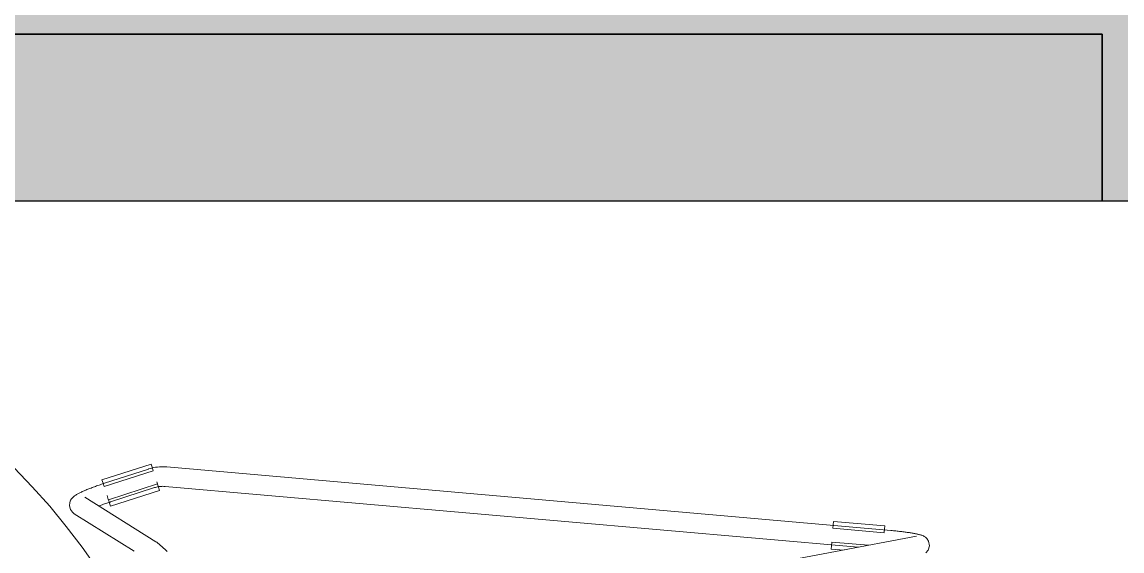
# Model space of a CAD drawing. Header units: millimetres. Extents: x 155927 to 295199, y -4084 to 97293.
# Drawn here: x 160035 to 160709, y 25741 to 26065 of the extents above; entities that cross this region are included whole.
import ezdxf

# ---------------------------------------------------------------- set-up
doc = ezdxf.new("R2010")
doc.units = ezdxf.units.MM
doc.header["$MEASUREMENT"] = 0
for name, color, linetype, lineweight in [('A-WALL-PATT', 7, 'CONTINUOUS', 9), ('I-FURN', 8, 'CONTINUOUS', 9), ('I-WALL', 7, 'CONTINUOUS', 9)]:
    doc.layers.add(name, color=color, linetype=linetype, lineweight=lineweight)

msp = doc.modelspace()

# ---------------------------------------------------------------- hatches: boundary and pattern name
at = {"layer": 'A-WALL-PATT'}
for points in [[(160738.49, 25955.61), (160766.66, 25955.61), (160766.66, 26793.94), (160696.66, 26793.94), (160696.66, 25955.61)], [(160696.66, 26057.61), (160696.66, 26072.61), (157247.81, 26072.61), (157247.81, 26057.61), (160138.15, 26057.61)], [(160696.66, 25955.61), (160696.66, 26057.61), (157247.81, 26057.61), (157247.81, 25955.61), (160138.15, 25955.61)]]:
    msp.add_hatch(color=256, dxfattribs=at).paths.add_polyline_path(points, flags=0)

# ---------------------------------------------------------------- linework, layer by layer
at = {"layer": 'I-FURN'}
for p, q in [((160084.17, 25784.56), (160114.18, 25794.25)), ((160114.18, 25794.25), (160114.81, 25792.3)), ((160041.47, 25780.41), (160030.34, 25791.91)), ((160085.48, 25780.52), (160115.48, 25790.21)), ((160112.55, 25791.25), (160085.73, 25782.54)), ((160112.59, 25791.27), (160112.55, 25791.25)), ((160113.68, 25791.6), (160112.59, 25791.27)), ((160114.79, 25791.88), (160113.68, 25791.6)), ((160115.9, 25792.12), (160114.79, 25791.88)), ((160114.81, 25792.3), (160115.45, 25790.33)), ((160117.03, 25792.32), (160115.9, 25792.12)), ((160118.16, 25792.47), (160117.03, 25792.32)), ((160119.3, 25792.58), (160118.16, 25792.47)), ((160120.44, 25792.63), (160119.3, 25792.58)), ((160121.58, 25792.65), (160120.44, 25792.63)), ((160122.72, 25792.62), (160121.58, 25792.65)), ((160123.86, 25792.54), (160122.72, 25792.62)), ((160567.18, 25753.59), (160123.86, 25792.54)), ((160052.13, 25768.48), (160041.47, 25780.41)), ((160078.13, 25779.88), (160078.8, 25780.13)), ((160078.8, 25780.13), (160079.49, 25780.39)), ((160079.49, 25780.39), (160080.19, 25780.64)), ((160080.19, 25780.64), (160080.9, 25780.9)), ((160080.9, 25780.9), (160081.61, 25781.15)), ((160081.61, 25781.15), (160082.34, 25781.4)), ((160082.34, 25781.4), (160083.06, 25781.65)), ((160083.06, 25781.65), (160083.8, 25781.9)), ((160083.8, 25781.9), (160084.53, 25782.15)), ((160084.8, 25782.61), (160084.17, 25784.56)), ((160084.53, 25782.15), (160085.27, 25782.39)), ((160085.44, 25780.64), (160084.8, 25782.61)), ((160085.27, 25782.39), (160085.73, 25782.54)), ((160118.09, 25782.14), (160088.08, 25772.45)), ((160116.25, 25779.84), (160116.89, 25780.03)), ((160116.89, 25780.03), (160117.53, 25780.2)), ((160117.53, 25780.2), (160118.18, 25780.34)), ((160117.68, 25783.4), (160118.06, 25782.24)), ((160118.13, 25782.02), (160118.77, 25780.05)), ((160118.18, 25780.34), (160118.83, 25780.45)), ((160118.77, 25780.05), (160119.4, 25778.1)), ((160118.83, 25780.45), (160119.48, 25780.54)), ((160119.48, 25780.54), (160120.14, 25780.6)), ((160120.14, 25780.6), (160120.81, 25780.64)), ((160120.81, 25780.64), (160121.47, 25780.65)), ((160121.47, 25780.65), (160122.13, 25780.63)), ((160122.13, 25780.63), (160122.79, 25780.59)), ((160122.79, 25780.59), (160122.81, 25780.59)), ((160122.81, 25780.58), (160547.16, 25743.3)), ((160065.53, 25773), (160066.05, 25773.63)), ((160066.05, 25773.63), (160066.52, 25774.1)), ((160066.52, 25774.1), (160066.94, 25774.46)), ((160066.94, 25774.46), (160067.35, 25774.78)), ((160067.35, 25774.78), (160067.74, 25775.05)), ((160067.74, 25775.05), (160068.12, 25775.31)), ((160068.12, 25775.31), (160068.52, 25775.55)), ((160068.52, 25775.55), (160068.91, 25775.79)), ((160068.91, 25775.79), (160069.33, 25776.02)), ((160069.33, 25776.02), (160069.75, 25776.25)), ((160069.75, 25776.25), (160070.19, 25776.48)), ((160070.19, 25776.48), (160070.65, 25776.71)), ((160070.65, 25776.71), (160071.12, 25776.94)), ((160071.12, 25776.94), (160071.61, 25777.17)), ((160071.61, 25777.17), (160072.12, 25777.41)), ((160072.12, 25777.41), (160072.65, 25777.64)), ((160072.65, 25777.64), (160073.19, 25777.88)), ((160073.19, 25777.88), (160073.76, 25778.13)), ((160117.16, 25746.75), (160073.58, 25774.05)), ((160073.76, 25778.13), (160074.33, 25778.37)), ((160074.33, 25778.37), (160074.93, 25778.62)), ((160074.93, 25778.62), (160075.54, 25778.87)), ((160075.54, 25778.87), (160076.17, 25779.12)), ((160076.17, 25779.12), (160076.81, 25779.37)), ((160076.81, 25779.37), (160077.46, 25779.62)), ((160077.46, 25779.62), (160078.13, 25779.88)), ((160087.25, 25775.03), (160088.05, 25772.55)), ((160089.39, 25768.41), (160119.4, 25778.1)), ((160089.44, 25771.13), (160116.25, 25779.84)), ((160062.3, 25756.13), (160052.13, 25768.48)), ((160064.27, 25768.73), (160064.44, 25770.71)), ((160064.86, 25766.51), (160064.27, 25768.73)), ((160064.44, 25770.71), (160064.97, 25772.09)), ((160064.97, 25772.09), (160065.53, 25773)), ((160082.46, 25768.69), (160083.08, 25768.92)), ((160083.08, 25768.92), (160083.72, 25769.16)), ((160083.72, 25769.16), (160084.37, 25769.39)), ((160084.37, 25769.39), (160085.02, 25769.63)), ((160085.02, 25769.63), (160085.69, 25769.86)), ((160085.69, 25769.86), (160086.36, 25770.1)), ((160086.36, 25770.1), (160087.04, 25770.33)), ((160087.04, 25770.33), (160087.73, 25770.56)), ((160087.73, 25770.56), (160088.42, 25770.79)), ((160088.76, 25770.36), (160088.12, 25772.33)), ((160088.42, 25770.79), (160089.11, 25771.02)), ((160089.39, 25768.41), (160088.76, 25770.36)), ((160089.11, 25771.02), (160089.44, 25771.13)), ((160066.08, 25764.78), (160064.86, 25766.51)), ((160066.08, 25764.78), (160067.2, 25763.88)), ((160067.2, 25763.88), (160103.97, 25740.85)), ((160071.98, 25743.39), (160062.3, 25756.13)), ((160531.8, 25754.93), (160563.21, 25752.17)), ((160531.81, 25755.06), (160531.99, 25757.12)), ((160531.99, 25757.12), (160532.17, 25759.16)), ((160532.17, 25759.16), (160563.58, 25756.4)), ((160563.4, 25754.36), (160563.22, 25752.3)), ((160563.58, 25756.4), (160563.4, 25754.36)), ((160567.34, 25753.58), (160567.18, 25753.59)), ((160568.09, 25753.51), (160567.34, 25753.58)), ((160568.84, 25753.44), (160568.09, 25753.51)), ((160569.59, 25753.37), (160568.84, 25753.44)), ((160570.34, 25753.29), (160569.59, 25753.37)), ((160571.08, 25753.22), (160570.34, 25753.29)), ((160571.81, 25753.14), (160571.08, 25753.22)), ((160572.54, 25753.06), (160571.81, 25753.14)), ((160573.25, 25752.98), (160572.54, 25753.06)), ((160117.16, 25746.75), (160117.49, 25746.53)), ((160117.49, 25746.53), (160117.74, 25746.35)), ((160117.74, 25746.35), (160117.97, 25746.17)), ((160583.03, 25750.11), (160483.74, 25731.3)), ((160530.86, 25744.3), (160531.04, 25746.36)), ((160553.53, 25744.51), (160531.05, 25746.49)), ((160573.96, 25752.89), (160573.25, 25752.98)), ((160574.66, 25752.81), (160573.96, 25752.89)), ((160575.35, 25752.72), (160574.66, 25752.81)), ((160576.03, 25752.64), (160575.35, 25752.72)), ((160576.69, 25752.55), (160576.03, 25752.64)), ((160577.34, 25752.46), (160576.69, 25752.55)), ((160577.97, 25752.37), (160577.34, 25752.46)), ((160578.59, 25752.28), (160577.97, 25752.37)), ((160579.19, 25752.19), (160578.59, 25752.28)), ((160579.78, 25752.1), (160579.19, 25752.19)), ((160580.35, 25752.01), (160579.78, 25752.1)), ((160580.9, 25751.91), (160580.35, 25752.01)), ((160581.43, 25751.82), (160580.9, 25751.91)), ((160581.95, 25751.72), (160581.43, 25751.82)), ((160582.44, 25751.63), (160581.95, 25751.72)), ((160582.92, 25751.53), (160582.44, 25751.63)), ((160583.38, 25751.44), (160582.92, 25751.53)), ((160583.82, 25751.34), (160583.38, 25751.44)), ((160584.25, 25751.24), (160583.82, 25751.34)), ((160584.66, 25751.13), (160584.25, 25751.24)), ((160585.07, 25751.03), (160584.66, 25751.13)), ((160585.46, 25750.91), (160585.07, 25751.03)), ((160585.86, 25750.79), (160585.46, 25750.91)), ((160586.26, 25750.65), (160585.86, 25750.79)), ((160586.69, 25750.48), (160586.26, 25750.65)), ((160587.16, 25750.26), (160586.69, 25750.48)), ((160587.72, 25749.96), (160587.16, 25750.26)), ((160588.43, 25749.48), (160587.72, 25749.96)), ((160589.34, 25748.62), (160588.43, 25749.48)), ((160590.38, 25746.97), (160589.34, 25748.62)), ((160590.86, 25744.21), (160590.38, 25746.97)), ((160081.13, 25730.27), (160071.98, 25743.39)), ((160117.97, 25746.17), (160118.19, 25746)), ((160118.19, 25746), (160118.42, 25745.82)), ((160118.42, 25745.82), (160118.65, 25745.63)), ((160118.65, 25745.63), (160118.89, 25745.43)), ((160118.89, 25745.43), (160119.14, 25745.21)), ((160119.14, 25745.21), (160119.41, 25744.99)), ((160119.41, 25744.99), (160119.69, 25744.74)), ((160119.69, 25744.74), (160119.98, 25744.48)), ((160119.98, 25744.48), (160120.29, 25744.21)), ((160120.29, 25744.21), (160120.61, 25743.92)), ((160120.61, 25743.92), (160120.95, 25743.62)), ((160120.95, 25743.62), (160121.3, 25743.31)), ((160121.3, 25743.31), (160121.66, 25742.98)), ((160121.66, 25742.98), (160122.04, 25742.63)), ((160122.04, 25742.63), (160122.43, 25742.28)), ((160122.43, 25742.28), (160122.83, 25741.91)), ((160122.83, 25741.91), (160123.25, 25741.53)), ((160123.25, 25741.53), (160123.67, 25741.14)), ((160123.67, 25741.14), (160124.11, 25740.74)), ((160530.68, 25742.25), (160530.86, 25744.3)), ((160530.68, 25742.25), (160538.58, 25741.56)), ((160590.03, 25741.46), (160588.7, 25739.88)), ((160590.03, 25741.46), (160590.86, 25744.21))]:
    msp.add_line(p, q, dxfattribs=at)
at = {"layer": 'I-WALL', "lineweight": 30}
for p, q in [((160696.66, 26057.61), (157247.81, 26057.61)), ((157247.81, 26057.61), (160696.66, 26057.61)), ((160696.66, 26057.61), (160696.66, 25955.61)), ((160696.66, 25955.61), (160696.66, 26057.61)), ((157247.81, 25955.61), (160696.66, 25955.61)), ((160696.66, 25955.61), (160766.66, 25955.61))]:
    msp.add_line(p, q, dxfattribs=at)

doc.saveas('drawing.dxf')
